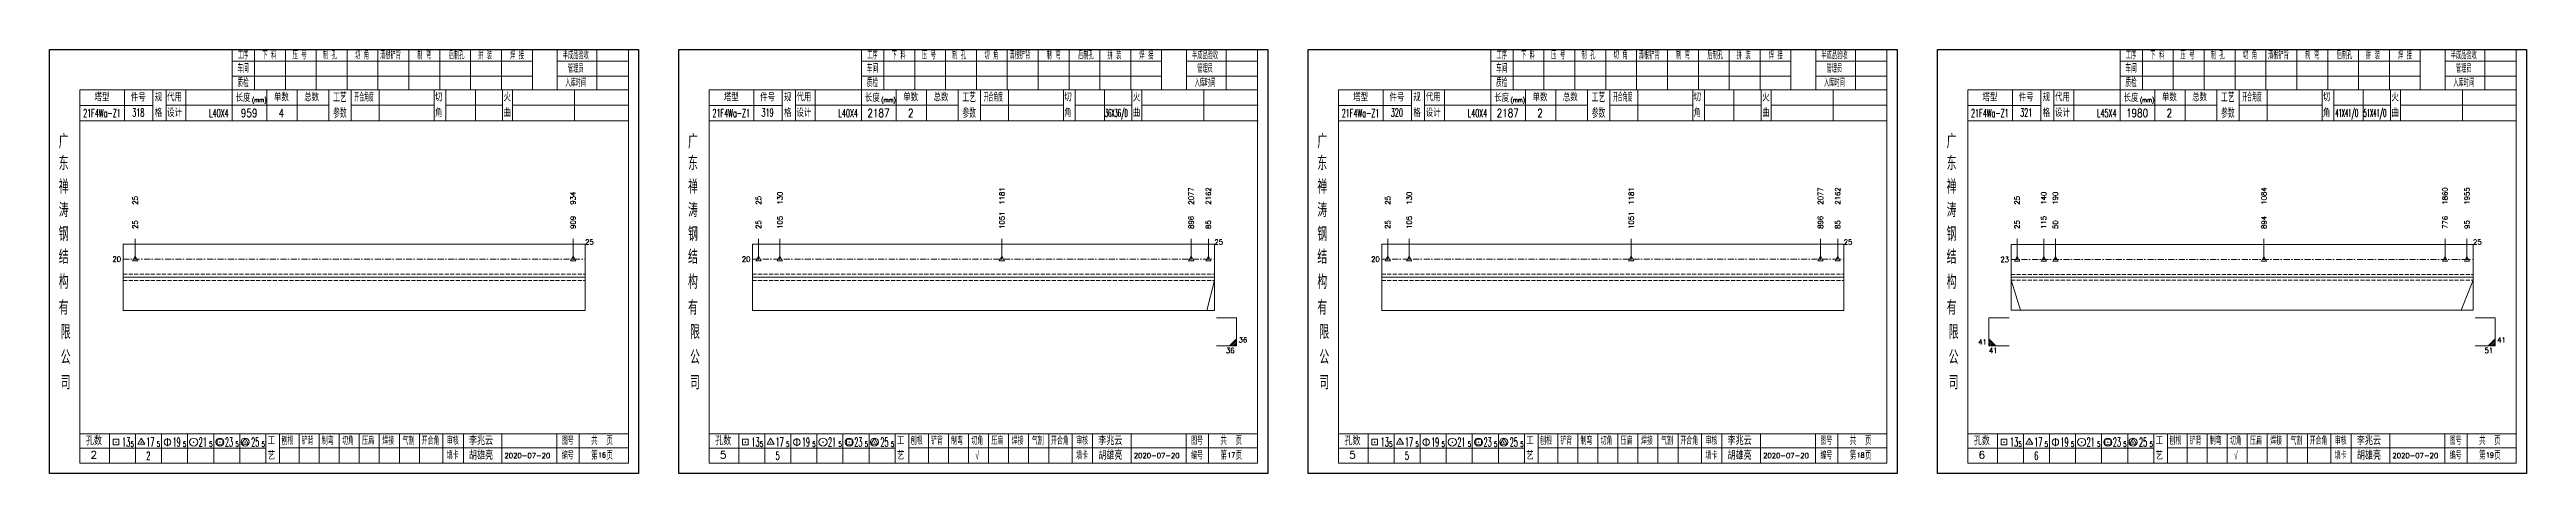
# Model space of a CAD drawing. Extents: x 1310 to 15542, y -76 to 8381.
# Drawn here: x 6198 to 7427, y 4374 to 4584 of the extents above; entities that cross this region are included whole.
import ezdxf
from ezdxf.enums import TextEntityAlignment as Align

# ---------------------------------------------------------------- set-up
doc = ezdxf.new("R2010")
doc.units = 0
doc.header["$MEASUREMENT"] = 0
doc.linetypes.add('一点画线', pattern=[5.2, 3, -1, 0.2, -1])
doc.linetypes.add('虚线', pattern=[2.75, 2, -0.75])
doc.layers.get('0').update_dxf_attribs({"linetype": 'CONTINUOUS', "lineweight": 25})
for name, color, linetype, lineweight in [('1', 7, 'CONTINUOUS', 25), ('4', 7, 'CONTINUOUS', 25), ('5', 7, 'CONTINUOUS', 25)]:
    doc.layers.add(name, color=color, linetype=linetype, lineweight=lineweight)
doc.styles.get("Standard").update_dxf_attribs({"font": 'simplex.shx', "width": 0.7, "height": 3, "bigfont": 'gbhzfs.shx'})

# ---------------------------------------------------------------- blocks, each defined once
blk = doc.blocks.new('孔17.5')
at = {"layer": '5', "color": 7, "linetype": 'Continuous', "lineweight": 13}
for p, q in [((0, 1), (-0.866, -0.5)), ((-0.1, -0.1), (0.1, 0.1)), ((0.1, -0.1), (-0.1, 0.1)), ((0.866, -0.5), (0, 1)), ((-0.866, -0.5), (0.866, -0.5))]:
    blk.add_line(p, q, dxfattribs=at)
blk = doc.blocks.new('CTJGK')
at = {"color": 6, "linetype": 'Continuous'}
for p, q in [((0, 209.97), (292.13, 209.97)), ((0, 0), (0, 209.97)), ((292.13, 209.97), (292.13, 0)), ((292.13, 0), (0, 0))]:
    blk.add_line(p, q, dxfattribs=at)

msp = doc.modelspace()

# ---------------------------------------------------------------- linework, layer by layer
at = {"color": 7, "linetype": 'Continuous', "lineweight": 18}
for p, q in [((6234.872, 4487.384), (6234.872, 4454.384)), ((6234.872, 4487.384), (6464.002, 4487.384)), ((6464.002, 4487.384), (6464.002, 4454.384)), ((6547.002, 4487.384), (6547.002, 4454.384)), ((6547.002, 4487.384), (6776.132, 4487.384)), ((6776.132, 4487.384), (6776.132, 4454.384)), ((6859.132, 4487.384), (6859.132, 4454.384)), ((6859.132, 4487.384), (7088.262, 4487.384)), ((7088.262, 4487.384), (7088.262, 4454.384)), ((7171.262, 4487.217), (7171.262, 4454.551)), ((7171.262, 4487.217), (7400.392, 4487.217)), ((7400.392, 4487.217), (7400.392, 4454.551)), ((6234.872, 4470.884), (6464.002, 4470.884)), ((6547.002, 4470.884), (6776.132, 4470.884)), ((6859.132, 4470.884), (7088.262, 4470.884)), ((7171.262, 4470.884), (7400.392, 4470.884))]:
    msp.add_line(p, q, dxfattribs=at)
at = {"color": 7, "linetype": 'Continuous', "lineweight": 13}
for p, q in [((6240.845, 4479.884), (6240.845, 4489.884)), ((6458.029, 4479.884), (6458.029, 4489.884)), ((6550.002, 4479.884), (6550.002, 4489.884)), ((6560.622, 4479.884), (6560.622, 4489.884)), ((6670.734, 4479.884), (6670.734, 4489.884)), ((6764.607, 4479.884), (6764.607, 4489.884)), ((6773.132, 4479.884), (6773.132, 4489.884)), ((6862.132, 4479.884), (6862.132, 4489.884)), ((6872.752, 4479.884), (6872.752, 4489.884)), ((6982.864, 4479.884), (6982.864, 4489.884)), ((7076.737, 4479.884), (7076.737, 4489.884)), ((7085.262, 4479.884), (7085.262, 4489.884)), ((7174.262, 4479.717), (7174.262, 4489.884)), ((7187.463, 4479.717), (7187.463, 4489.884)), ((7193.249, 4479.717), (7193.249, 4489.884)), ((7296.705, 4479.717), (7296.705, 4489.884)), ((7386.505, 4479.717), (7386.505, 4489.884)), ((7397.392, 4479.717), (7397.392, 4489.884)), ((6776.132, 4469.234), (6772.36, 4454.384)), ((7171.262, 4469.432), (7176.006, 4454.551)), ((7400.392, 4469.432), (7394.49, 4454.551)), ((6787.132, 4450.884), (6777.132, 4450.884)), ((6787.132, 4450.884), (6787.132, 4436.884)), ((7160.262, 4450.884), (7170.262, 4450.884)), ((7160.262, 4450.884), (7160.262, 4436.884)), ((7411.392, 4450.884), (7401.392, 4450.884)), ((7411.392, 4450.884), (7411.392, 4436.884)), ((6787.132, 4436.884), (6777.132, 4436.884)), ((6783.632, 4436.884), (6787.132, 4440.384)), ((6784.507, 4436.884), (6787.132, 4439.509)), ((6785.382, 4436.884), (6787.132, 4438.634)), ((6786.257, 4436.884), (6787.132, 4437.759)), ((7163.762, 4436.884), (7160.262, 4440.384)), ((7162.887, 4436.884), (7160.262, 4439.509)), ((7162.012, 4436.884), (7160.262, 4438.634)), ((7161.137, 4436.884), (7160.262, 4437.759)), ((7160.262, 4436.884), (7170.262, 4436.884)), ((7411.392, 4436.884), (7401.392, 4436.884)), ((7407.892, 4436.884), (7411.392, 4440.384)), ((7408.767, 4436.884), (7411.392, 4439.509)), ((7409.642, 4436.884), (7411.392, 4438.634)), ((7410.517, 4436.884), (7411.392, 4437.759))]:
    msp.add_line(p, q, dxfattribs=at)
at = {"color": 3, "linetype": '一点画线', "lineweight": 13}
for p, q in [((6234.872, 4479.884), (6464.002, 4479.884)), ((6547.002, 4479.884), (6776.132, 4479.884)), ((6859.132, 4479.884), (7088.262, 4479.884)), ((7171.262, 4479.717), (7400.392, 4479.717))]:
    msp.add_line(p, q, dxfattribs=at)
at = {"color": 1, "linetype": '虚线', "lineweight": 18}
for p, q in [((6234.872, 4472.384), (6464.002, 4472.384)), ((6547.002, 4472.384), (6776.132, 4472.384)), ((6859.132, 4472.384), (7088.262, 4472.384)), ((7171.262, 4472.217), (7400.392, 4472.217)), ((6234.872, 4469.384), (6464.002, 4469.384)), ((6547.002, 4469.384), (6776.132, 4469.384)), ((6859.132, 4469.384), (7088.262, 4469.384)), ((7171.262, 4469.551), (7400.392, 4469.551))]:
    msp.add_line(p, q, dxfattribs=at)
at = {"layer": '1', "color": 7, "linetype": 'Continuous', "lineweight": 18}
for p, q in [((6234.872, 4454.384), (6464.002, 4454.384)), ((6547.002, 4454.384), (6776.132, 4454.384)), ((6859.132, 4454.384), (7088.262, 4454.384)), ((7171.262, 4454.551), (7400.392, 4454.551))]:
    msp.add_line(p, q, dxfattribs=at)
at = {"layer": '4', "color": 1, "linetype": 'Continuous', "lineweight": 18}
for p, q in [((6198.372, 4583.711), (6198.372, 4373.741)), ((6490.502, 4583.711), (6198.372, 4583.711)), ((6289.002, 4583.711), (6289.002, 4563.871)), ((6300.032, 4583.711), (6300.032, 4563.851)), ((6315.342, 4583.711), (6315.342, 4563.851)), ((6330.662, 4583.711), (6330.662, 4563.851)), ((6345.972, 4583.711), (6345.972, 4563.851)), ((6361.282, 4583.711), (6361.282, 4563.851)), ((6376.592, 4583.711), (6376.592, 4563.851)), ((6391.912, 4583.711), (6391.912, 4563.851)), ((6407.222, 4583.711), (6407.222, 4563.851)), ((6422.532, 4583.711), (6422.532, 4563.851)), ((6437.842, 4583.711), (6437.842, 4563.871)), ((6437.842, 4583.711), (6437.842, 4563.851)), ((6450.122, 4583.711), (6450.122, 4563.851)), ((6469.872, 4583.711), (6469.872, 4563.851)), ((6485.452, 4583.711), (6485.452, 4563.851)), ((6490.502, 4553.911), (6490.502, 4583.711)), ((6510.502, 4583.711), (6510.502, 4373.741)), ((6802.632, 4583.711), (6510.502, 4583.711)), ((6601.132, 4583.711), (6601.132, 4563.871)), ((6612.162, 4583.711), (6612.162, 4563.851)), ((6627.472, 4583.711), (6627.472, 4563.851)), ((6642.792, 4583.711), (6642.792, 4563.851)), ((6658.102, 4583.711), (6658.102, 4563.851)), ((6673.412, 4583.711), (6673.412, 4563.851)), ((6688.722, 4583.711), (6688.722, 4563.851)), ((6704.042, 4583.711), (6704.042, 4563.851)), ((6719.352, 4583.711), (6719.352, 4563.851)), ((6734.662, 4583.711), (6734.662, 4563.851)), ((6749.972, 4583.711), (6749.972, 4563.871)), ((6749.972, 4583.711), (6749.972, 4563.851)), ((6762.252, 4583.711), (6762.252, 4563.851)), ((6782.002, 4583.711), (6782.002, 4563.851)), ((6797.582, 4583.711), (6797.582, 4563.851)), ((6802.632, 4553.911), (6802.632, 4583.711)), ((6822.632, 4583.711), (6822.632, 4373.741)), ((7114.762, 4583.711), (6822.632, 4583.711)), ((6913.262, 4583.711), (6913.262, 4563.871)), ((6924.292, 4583.711), (6924.292, 4563.851)), ((6939.602, 4583.711), (6939.602, 4563.851)), ((6954.922, 4583.711), (6954.922, 4563.851)), ((6970.232, 4583.711), (6970.232, 4563.851)), ((6985.542, 4583.711), (6985.542, 4563.851)), ((7000.852, 4583.711), (7000.852, 4563.851)), ((7016.172, 4583.711), (7016.172, 4563.851)), ((7031.482, 4583.711), (7031.482, 4563.851)), ((7046.792, 4583.711), (7046.792, 4563.851)), ((7062.102, 4583.711), (7062.102, 4563.871)), ((7062.102, 4583.711), (7062.102, 4563.851)), ((7074.382, 4583.711), (7074.382, 4563.851)), ((7094.132, 4583.711), (7094.132, 4563.851)), ((7109.712, 4583.711), (7109.712, 4563.851)), ((7114.762, 4553.911), (7114.762, 4583.711)), ((7134.762, 4583.711), (7134.762, 4373.741)), ((7426.892, 4583.711), (7134.762, 4583.711)), ((7225.392, 4583.711), (7225.392, 4563.871)), ((7236.422, 4583.711), (7236.422, 4563.851)), ((7251.732, 4583.711), (7251.732, 4563.851)), ((7267.052, 4583.711), (7267.052, 4563.851)), ((7282.362, 4583.711), (7282.362, 4563.851)), ((7297.672, 4583.711), (7297.672, 4563.851)), ((7312.982, 4583.711), (7312.982, 4563.851)), ((7328.302, 4583.711), (7328.302, 4563.851)), ((7343.612, 4583.711), (7343.612, 4563.851)), ((7358.922, 4583.711), (7358.922, 4563.851)), ((7374.232, 4583.711), (7374.232, 4563.871)), ((7374.232, 4583.711), (7374.232, 4563.851)), ((7386.512, 4583.711), (7386.512, 4563.851)), ((7406.262, 4583.711), (7406.262, 4563.851)), ((7421.842, 4583.711), (7421.842, 4563.851)), ((7426.892, 4553.911), (7426.892, 4583.711)), ((6437.842, 4577.981), (6289.002, 4577.981)), ((6437.842, 4570.501), (6289.002, 4570.501)), ((6485.452, 4577.981), (6450.122, 4577.981)), ((6485.452, 4570.501), (6450.122, 4570.501)), ((6749.972, 4577.981), (6601.132, 4577.981)), ((6749.972, 4570.501), (6601.132, 4570.501)), ((6797.582, 4577.981), (6762.252, 4577.981)), ((6797.582, 4570.501), (6762.252, 4570.501)), ((7062.102, 4577.981), (6913.262, 4577.981)), ((7062.102, 4570.501), (6913.262, 4570.501)), ((7109.712, 4577.981), (7074.382, 4577.981)), ((7109.712, 4570.501), (7074.382, 4570.501)), ((7374.232, 4577.981), (7225.392, 4577.981)), ((7374.232, 4570.501), (7225.392, 4570.501)), ((7421.842, 4577.981), (7386.512, 4577.981)), ((7421.842, 4570.501), (7386.512, 4570.501)), ((6213.382, 4563.851), (6213.382, 4378.791)), ((6485.452, 4563.851), (6213.382, 4563.851)), ((6235.502, 4563.861), (6235.502, 4548.441)), ((6249.652, 4548.441), (6249.652, 4563.851)), ((6256.152, 4548.441), (6256.152, 4563.851)), ((6266.022, 4563.851), (6266.022, 4548.441)), ((6289.002, 4563.871), (6289.002, 4548.441)), ((6306.122, 4563.851), (6306.122, 4548.441)), ((6321.172, 4563.851), (6321.172, 4548.441)), ((6336.872, 4563.851), (6336.872, 4548.441)), ((6347.932, 4563.851), (6347.932, 4548.441)), ((6361.882, 4563.851), (6361.882, 4548.441)), ((6389.182, 4563.851), (6389.182, 4548.441)), ((6394.942, 4563.851), (6394.942, 4548.441)), ((6409.562, 4563.851), (6409.562, 4548.441)), ((6423.022, 4563.851), (6423.022, 4548.441)), ((6428.012, 4563.851), (6428.012, 4548.441)), ((6458.752, 4563.851), (6458.752, 4548.441)), ((6485.452, 4378.791), (6485.452, 4563.851)), ((6525.512, 4563.851), (6525.512, 4378.791)), ((6797.582, 4563.851), (6525.512, 4563.851)), ((6547.632, 4563.861), (6547.632, 4548.441)), ((6561.782, 4548.441), (6561.782, 4563.851)), ((6568.282, 4548.441), (6568.282, 4563.851)), ((6578.152, 4563.851), (6578.152, 4548.441)), ((6601.132, 4563.871), (6601.132, 4548.441)), ((6618.252, 4563.851), (6618.252, 4548.441)), ((6633.302, 4563.851), (6633.302, 4548.441)), ((6649.002, 4563.851), (6649.002, 4548.441)), ((6660.062, 4563.851), (6660.062, 4548.441)), ((6674.012, 4563.851), (6674.012, 4548.441)), ((6701.312, 4563.851), (6701.312, 4548.441)), ((6707.072, 4563.851), (6707.072, 4548.441)), ((6721.692, 4563.851), (6721.692, 4548.441)), ((6735.152, 4563.851), (6735.152, 4548.441)), ((6740.142, 4563.851), (6740.142, 4548.441)), ((6770.882, 4563.851), (6770.882, 4548.441)), ((6797.582, 4378.791), (6797.582, 4563.851)), ((6837.642, 4563.851), (6837.642, 4378.791)), ((7109.712, 4563.851), (6837.642, 4563.851)), ((6859.762, 4563.861), (6859.762, 4548.441)), ((6873.912, 4548.441), (6873.912, 4563.851)), ((6880.412, 4548.441), (6880.412, 4563.851)), ((6890.282, 4563.851), (6890.282, 4548.441)), ((6913.262, 4563.871), (6913.262, 4548.441)), ((6930.382, 4563.851), (6930.382, 4548.441)), ((6945.432, 4563.851), (6945.432, 4548.441)), ((6961.132, 4563.851), (6961.132, 4548.441)), ((6972.192, 4563.851), (6972.192, 4548.441)), ((6986.142, 4563.851), (6986.142, 4548.441)), ((7013.442, 4563.851), (7013.442, 4548.441)), ((7019.202, 4563.851), (7019.202, 4548.441)), ((7033.822, 4563.851), (7033.822, 4548.441)), ((7047.282, 4563.851), (7047.282, 4548.441)), ((7052.272, 4563.851), (7052.272, 4548.441)), ((7083.012, 4563.851), (7083.012, 4548.441)), ((7109.712, 4378.791), (7109.712, 4563.851)), ((7149.772, 4563.851), (7149.772, 4378.791)), ((7421.842, 4563.851), (7149.772, 4563.851)), ((7171.892, 4563.861), (7171.892, 4548.441)), ((7186.042, 4548.441), (7186.042, 4563.851)), ((7192.542, 4548.441), (7192.542, 4563.851)), ((7202.412, 4563.851), (7202.412, 4548.441)), ((7225.392, 4563.871), (7225.392, 4548.441)), ((7242.512, 4563.851), (7242.512, 4548.441)), ((7257.562, 4563.851), (7257.562, 4548.441)), ((7273.262, 4563.851), (7273.262, 4548.441)), ((7284.322, 4563.851), (7284.322, 4548.441)), ((7298.272, 4563.851), (7298.272, 4548.441)), ((7325.572, 4563.851), (7325.572, 4548.441)), ((7331.332, 4563.851), (7331.332, 4548.441)), ((7345.952, 4563.851), (7345.952, 4548.441)), ((7359.412, 4563.851), (7359.412, 4548.441)), ((7364.402, 4563.851), (7364.402, 4548.441)), ((7395.142, 4563.851), (7395.142, 4548.441)), ((7421.842, 4378.791), (7421.842, 4563.851)), ((6249.652, 4556.091), (6213.382, 4556.091)), ((6485.632, 4548.441), (6213.382, 4548.441)), ((6336.872, 4556.141), (6256.152, 4556.141)), ((6347.932, 4556.141), (6389.182, 4556.141)), ((6394.942, 4556.141), (6423.022, 4556.141)), ((6428.012, 4556.141), (6485.632, 4556.141)), ((6490.502, 4373.741), (6490.502, 4553.911)), ((6561.782, 4556.091), (6525.512, 4556.091)), ((6797.762, 4548.441), (6525.512, 4548.441)), ((6649.002, 4556.141), (6568.282, 4556.141)), ((6660.062, 4556.141), (6701.312, 4556.141)), ((6707.072, 4556.141), (6735.152, 4556.141)), ((6740.142, 4556.141), (6797.762, 4556.141)), ((6802.632, 4373.741), (6802.632, 4553.911)), ((6873.912, 4556.091), (6837.642, 4556.091)), ((7109.892, 4548.441), (6837.642, 4548.441)), ((6961.132, 4556.141), (6880.412, 4556.141)), ((6972.192, 4556.141), (7013.442, 4556.141)), ((7019.202, 4556.141), (7047.282, 4556.141)), ((7052.272, 4556.141), (7109.892, 4556.141)), ((7114.762, 4373.741), (7114.762, 4553.911)), ((7186.042, 4556.091), (7149.772, 4556.091)), ((7422.022, 4548.441), (7149.772, 4548.441)), ((7273.262, 4556.141), (7192.542, 4556.141)), ((7284.322, 4556.141), (7325.572, 4556.141)), ((7331.332, 4556.141), (7359.412, 4556.141)), ((7364.402, 4556.141), (7422.022, 4556.141)), ((7426.892, 4373.741), (7426.892, 4553.911)), ((6213.382, 4393.321), (6485.452, 4393.321)), ((6305.632, 4386.191), (6213.382, 4386.191)), ((6228.072, 4393.321), (6228.072, 4378.791)), ((6241.002, 4378.791), (6241.002, 4393.321)), ((6253.932, 4393.321), (6253.932, 4378.791)), ((6266.852, 4378.791), (6266.852, 4393.321)), ((6279.782, 4393.321), (6279.782, 4378.791)), ((6292.712, 4378.791), (6292.712, 4393.321)), ((6305.632, 4378.791), (6305.632, 4393.321)), ((6312.462, 4386.351), (6485.452, 4386.351)), ((6312.502, 4378.791), (6312.502, 4393.321)), ((6322.162, 4378.791), (6322.162, 4393.321)), ((6332.102, 4378.791), (6332.102, 4393.321)), ((6342.042, 4378.791), (6342.042, 4393.321)), ((6351.992, 4378.791), (6351.992, 4393.321)), ((6361.932, 4378.791), (6361.932, 4393.321)), ((6371.872, 4378.791), (6371.872, 4393.321)), ((6381.822, 4378.791), (6381.822, 4393.321)), ((6393.462, 4378.791), (6393.462, 4393.321)), ((6403.612, 4378.791), (6403.612, 4393.321)), ((6422.672, 4378.791), (6422.672, 4393.321)), ((6450.052, 4378.791), (6450.052, 4393.321)), ((6461.012, 4378.791), (6461.012, 4393.321)), ((6525.512, 4393.321), (6797.582, 4393.321)), ((6617.762, 4386.191), (6525.512, 4386.191)), ((6540.202, 4393.321), (6540.202, 4378.791)), ((6553.132, 4378.791), (6553.132, 4393.321)), ((6566.062, 4393.321), (6566.062, 4378.791)), ((6578.982, 4378.791), (6578.982, 4393.321)), ((6591.912, 4393.321), (6591.912, 4378.791)), ((6604.842, 4378.791), (6604.842, 4393.321)), ((6617.762, 4378.791), (6617.762, 4393.321)), ((6624.592, 4386.351), (6797.582, 4386.351)), ((6624.632, 4378.791), (6624.632, 4393.321)), ((6634.292, 4378.791), (6634.292, 4393.321)), ((6644.232, 4378.791), (6644.232, 4393.321)), ((6654.172, 4378.791), (6654.172, 4393.321)), ((6664.122, 4378.791), (6664.122, 4393.321)), ((6674.062, 4378.791), (6674.062, 4393.321)), ((6684.002, 4378.791), (6684.002, 4393.321)), ((6693.952, 4378.791), (6693.952, 4393.321)), ((6705.592, 4378.791), (6705.592, 4393.321)), ((6715.742, 4378.791), (6715.742, 4393.321)), ((6734.802, 4378.791), (6734.802, 4393.321)), ((6762.182, 4378.791), (6762.182, 4393.321)), ((6773.142, 4378.791), (6773.142, 4393.321)), ((6837.642, 4393.321), (7109.712, 4393.321)), ((6929.892, 4386.191), (6837.642, 4386.191)), ((6852.332, 4393.321), (6852.332, 4378.791)), ((6865.262, 4378.791), (6865.262, 4393.321)), ((6878.192, 4393.321), (6878.192, 4378.791)), ((6891.112, 4378.791), (6891.112, 4393.321)), ((6904.042, 4393.321), (6904.042, 4378.791)), ((6916.972, 4378.791), (6916.972, 4393.321)), ((6929.892, 4378.791), (6929.892, 4393.321)), ((6936.722, 4386.351), (7109.712, 4386.351)), ((6936.762, 4378.791), (6936.762, 4393.321)), ((6946.422, 4378.791), (6946.422, 4393.321)), ((6956.362, 4378.791), (6956.362, 4393.321)), ((6966.302, 4378.791), (6966.302, 4393.321)), ((6976.252, 4378.791), (6976.252, 4393.321)), ((6986.192, 4378.791), (6986.192, 4393.321)), ((6996.132, 4378.791), (6996.132, 4393.321)), ((7006.082, 4378.791), (7006.082, 4393.321)), ((7017.722, 4378.791), (7017.722, 4393.321)), ((7027.872, 4378.791), (7027.872, 4393.321)), ((7046.932, 4378.791), (7046.932, 4393.321)), ((7074.312, 4378.791), (7074.312, 4393.321)), ((7085.272, 4378.791), (7085.272, 4393.321)), ((7149.772, 4393.321), (7421.842, 4393.321)), ((7242.022, 4386.191), (7149.772, 4386.191)), ((7164.462, 4393.321), (7164.462, 4378.791)), ((7177.392, 4378.791), (7177.392, 4393.321)), ((7190.322, 4393.321), (7190.322, 4378.791)), ((7203.242, 4378.791), (7203.242, 4393.321)), ((7216.172, 4393.321), (7216.172, 4378.791)), ((7229.102, 4378.791), (7229.102, 4393.321)), ((7242.022, 4378.791), (7242.022, 4393.321)), ((7248.852, 4386.351), (7421.842, 4386.351)), ((7248.892, 4378.791), (7248.892, 4393.321)), ((7258.552, 4378.791), (7258.552, 4393.321)), ((7268.492, 4378.791), (7268.492, 4393.321)), ((7278.432, 4378.791), (7278.432, 4393.321)), ((7288.382, 4378.791), (7288.382, 4393.321)), ((7298.322, 4378.791), (7298.322, 4393.321)), ((7308.262, 4378.791), (7308.262, 4393.321)), ((7318.212, 4378.791), (7318.212, 4393.321)), ((7329.852, 4378.791), (7329.852, 4393.321)), ((7340.002, 4378.791), (7340.002, 4393.321)), ((7359.062, 4378.791), (7359.062, 4393.321)), ((7386.442, 4378.791), (7386.442, 4393.321)), ((7397.402, 4378.791), (7397.402, 4393.321)), ((6198.372, 4373.741), (6490.502, 4373.741)), ((6213.382, 4378.791), (6485.452, 4378.791)), ((6510.502, 4373.741), (6802.632, 4373.741)), ((6525.512, 4378.791), (6797.582, 4378.791)), ((6822.632, 4373.741), (7114.762, 4373.741)), ((6837.642, 4378.791), (7109.712, 4378.791)), ((7134.762, 4373.741), (7426.892, 4373.741)), ((7149.772, 4378.791), (7421.842, 4378.791))]:
    msp.add_line(p, q, dxfattribs=at)
at = {"layer": '4', "color": 7, "linetype": 'Continuous', "lineweight": 13}
for p, q in [((6229.958, 4387.827), (6229.958, 4390.655)), ((6229.958, 4390.655), (6232.786, 4390.655)), ((6232.786, 4387.827), (6229.958, 4387.827)), ((6231.172, 4389.041), (6231.572, 4389.441)), ((6231.572, 4389.041), (6231.172, 4389.441)), ((6232.786, 4390.655), (6232.786, 4387.827)), ((6243.872, 4391.241), (6242.14, 4388.241)), ((6242.14, 4388.241), (6245.604, 4388.241)), ((6243.672, 4389.041), (6244.072, 4389.441)), ((6244.072, 4389.041), (6243.672, 4389.441)), ((6245.604, 4388.241), (6243.872, 4391.241)), ((6256.872, 4391.241), (6256.872, 4387.241)), ((6269.672, 4389.041), (6270.072, 4389.441)), ((6270.072, 4389.041), (6269.672, 4389.441)), ((6281.458, 4387.827), (6281.458, 4390.655)), ((6281.458, 4390.655), (6284.286, 4390.655)), ((6284.286, 4387.827), (6281.458, 4387.827)), ((6282.672, 4389.041), (6283.072, 4389.441)), ((6283.072, 4389.041), (6282.672, 4389.441)), ((6284.286, 4390.655), (6284.286, 4387.827)), ((6295.372, 4391.241), (6293.64, 4388.241)), ((6293.64, 4388.241), (6297.104, 4388.241)), ((6295.172, 4389.041), (6295.572, 4389.441)), ((6295.572, 4389.041), (6295.172, 4389.441)), ((6297.104, 4388.241), (6295.372, 4391.241)), ((6542.088, 4387.827), (6542.088, 4390.655)), ((6542.088, 4390.655), (6544.916, 4390.655)), ((6544.916, 4387.827), (6542.088, 4387.827)), ((6543.302, 4389.041), (6543.702, 4389.441)), ((6543.702, 4389.041), (6543.302, 4389.441)), ((6544.916, 4390.655), (6544.916, 4387.827)), ((6556.002, 4391.241), (6554.27, 4388.241)), ((6554.27, 4388.241), (6557.734, 4388.241)), ((6555.802, 4389.041), (6556.202, 4389.441)), ((6556.202, 4389.041), (6555.802, 4389.441)), ((6557.734, 4388.241), (6556.002, 4391.241)), ((6569.002, 4391.241), (6569.002, 4387.241)), ((6581.802, 4389.041), (6582.202, 4389.441)), ((6582.202, 4389.041), (6581.802, 4389.441)), ((6593.588, 4387.827), (6593.588, 4390.655)), ((6593.588, 4390.655), (6596.416, 4390.655)), ((6596.416, 4387.827), (6593.588, 4387.827)), ((6594.802, 4389.041), (6595.202, 4389.441)), ((6595.202, 4389.041), (6594.802, 4389.441)), ((6596.416, 4390.655), (6596.416, 4387.827)), ((6607.502, 4391.241), (6605.77, 4388.241)), ((6605.77, 4388.241), (6609.234, 4388.241)), ((6607.302, 4389.041), (6607.702, 4389.441)), ((6607.702, 4389.041), (6607.302, 4389.441)), ((6609.234, 4388.241), (6607.502, 4391.241)), ((6854.218, 4387.827), (6854.218, 4390.655)), ((6854.218, 4390.655), (6857.046, 4390.655)), ((6857.046, 4387.827), (6854.218, 4387.827)), ((6855.432, 4389.041), (6855.832, 4389.441)), ((6855.832, 4389.041), (6855.432, 4389.441)), ((6857.046, 4390.655), (6857.046, 4387.827)), ((6868.132, 4391.241), (6866.4, 4388.241)), ((6866.4, 4388.241), (6869.864, 4388.241)), ((6867.932, 4389.041), (6868.332, 4389.441)), ((6868.332, 4389.041), (6867.932, 4389.441)), ((6869.864, 4388.241), (6868.132, 4391.241)), ((6881.132, 4391.241), (6881.132, 4387.241)), ((6893.932, 4389.041), (6894.332, 4389.441)), ((6894.332, 4389.041), (6893.932, 4389.441)), ((6905.718, 4387.827), (6905.718, 4390.655)), ((6905.718, 4390.655), (6908.546, 4390.655)), ((6908.546, 4387.827), (6905.718, 4387.827)), ((6906.932, 4389.041), (6907.332, 4389.441)), ((6907.332, 4389.041), (6906.932, 4389.441)), ((6908.546, 4390.655), (6908.546, 4387.827)), ((6919.632, 4391.241), (6917.9, 4388.241)), ((6917.9, 4388.241), (6921.364, 4388.241)), ((6919.432, 4389.041), (6919.832, 4389.441)), ((6919.832, 4389.041), (6919.432, 4389.441)), ((6921.364, 4388.241), (6919.632, 4391.241)), ((7166.348, 4387.827), (7166.348, 4390.655)), ((7166.348, 4390.655), (7169.176, 4390.655)), ((7169.176, 4387.827), (7166.348, 4387.827)), ((7167.562, 4389.041), (7167.962, 4389.441)), ((7167.962, 4389.041), (7167.562, 4389.441)), ((7169.176, 4390.655), (7169.176, 4387.827)), ((7180.262, 4391.241), (7178.53, 4388.241)), ((7178.53, 4388.241), (7181.994, 4388.241)), ((7180.062, 4389.041), (7180.462, 4389.441)), ((7180.462, 4389.041), (7180.062, 4389.441)), ((7181.994, 4388.241), (7180.262, 4391.241)), ((7193.262, 4391.241), (7193.262, 4387.241)), ((7206.062, 4389.041), (7206.462, 4389.441)), ((7206.462, 4389.041), (7206.062, 4389.441)), ((7217.848, 4387.827), (7217.848, 4390.655)), ((7217.848, 4390.655), (7220.676, 4390.655)), ((7220.676, 4387.827), (7217.848, 4387.827)), ((7219.062, 4389.041), (7219.462, 4389.441)), ((7219.462, 4389.041), (7219.062, 4389.441)), ((7220.676, 4390.655), (7220.676, 4387.827)), ((7231.762, 4391.241), (7230.03, 4388.241)), ((7230.03, 4388.241), (7233.494, 4388.241)), ((7231.562, 4389.041), (7231.962, 4389.441)), ((7231.962, 4389.041), (7231.562, 4389.441)), ((7233.494, 4388.241), (7231.762, 4391.241))]:
    msp.add_line(p, q, dxfattribs=at)
for centre, radius in [((6256.872, 4389.241), 1.6), ((6269.872, 4389.241), 2), ((6282.872, 4389.241), 2), ((6295.372, 4389.241), 2), ((6569.002, 4389.241), 1.6), ((6582.002, 4389.241), 2), ((6595.002, 4389.241), 2), ((6607.502, 4389.241), 2), ((6881.132, 4389.241), 1.6), ((6894.132, 4389.241), 2), ((6907.132, 4389.241), 2), ((6919.632, 4389.241), 2), ((7193.262, 4389.241), 1.6), ((7206.262, 4389.241), 2), ((7219.262, 4389.241), 2), ((7231.762, 4389.241), 2)]:
    msp.add_circle(centre, radius, dxfattribs=at)

# ---------------------------------------------------------------- block references
at = {"color": 0, "linetype": 'Continuous'}
for p in [(6198.372, 4373.741), (6510.502, 4373.741), (6822.632, 4373.741), (7134.762, 4373.741)]:
    msp.add_blockref('CTJGK', p, dxfattribs=at)
at = {"color": 8, "linetype": 'Continuous', "lineweight": 9, "xscale": 1.5, "yscale": 1.5, "zscale": 1.5}
for p in [(6240.845, 4479.884), (6458.029, 4479.884), (6550.002, 4479.884), (6560.622, 4479.884), (6670.734, 4479.884), (6764.607, 4479.884), (6773.132, 4479.884), (6862.132, 4479.884), (6872.752, 4479.884), (6982.864, 4479.884), (7076.737, 4479.884), (7085.262, 4479.884), (7174.262, 4479.717), (7187.463, 4479.717), (7193.249, 4479.717), (7296.705, 4479.717), (7386.505, 4479.717), (7397.392, 4479.717)]:
    msp.add_blockref('孔17.5', p, dxfattribs=at)

# ---------------------------------------------------------------- texts
at = {"color": 7, "linetype": 'Continuous', "lineweight": 13}
for s, p in [('25', (6240.845, 4506.884)), ('934', (6458.029, 4506.884)), ('25', (6550.002, 4506.884)), ('130', (6560.622, 4506.884)), ('1181', (6670.734, 4506.884)), ('2077', (6764.607, 4506.884)), ('2162', (6773.132, 4506.884)), ('25', (6862.132, 4506.884)), ('130', (6872.752, 4506.884)), ('1181', (6982.864, 4506.884)), ('2077', (7076.737, 4506.884)), ('2162', (7085.262, 4506.884)), ('25', (7174.262, 4506.884)), ('140', (7187.463, 4506.884)), ('190', (7193.249, 4506.884)), ('1084', (7296.705, 4506.884)), ('1860', (7386.505, 4506.884)), ('1955', (7397.392, 4506.884))]:
    msp.add_text(s, height=2.5, rotation=90, dxfattribs=at).set_placement(p, align=Align.MIDDLE_LEFT)
at = {"color": 8, "linetype": 'Continuous', "lineweight": 9}
for s, p in [('25', (6240.845, 4494.884)), ('909', (6458.029, 4494.884)), ('25', (6550.002, 4494.884)), ('105', (6560.622, 4494.884)), ('1051', (6670.734, 4494.884)), ('896', (6764.607, 4494.884)), ('85', (6773.132, 4494.884)), ('25', (6862.132, 4494.884)), ('105', (6872.752, 4494.884)), ('1051', (6982.864, 4494.884)), ('896', (7076.737, 4494.884)), ('85', (7085.262, 4494.884)), ('25', (7174.262, 4494.884)), ('115', (7187.463, 4494.884)), ('50', (7193.249, 4494.884)), ('894', (7296.705, 4494.884)), ('776', (7386.505, 4494.884)), ('95', (7397.392, 4494.884))]:
    msp.add_text(s, height=2.5, rotation=90, dxfattribs=at).set_placement(p, align=Align.MIDDLE_LEFT)
at = {"color": 7, "linetype": 'Continuous', "lineweight": 13}
for p in [(6464.002, 4488.384), (6776.132, 4488.384), (7088.262, 4488.384), (7400.392, 4488.384)]:
    msp.add_text('25', height=2.5, dxfattribs=at).set_placement(p, align=Align.MIDDLE_LEFT)
for s, p in [('20', (6233.872, 4479.884)), ('20', (6546.002, 4479.884)), ('20', (6858.132, 4479.884)), ('23', (7170.262, 4479.717))]:
    msp.add_text(s, height=2.5, dxfattribs=at).set_placement(p, align=Align.MIDDLE_RIGHT)
for s, p in [('36', (6786.132, 4435.884)), ('51', (7410.392, 4435.884))]:
    msp.add_text(s, height=2.5, dxfattribs=at).set_placement(p, align=Align.TOP_RIGHT)
for s, p in [('36', (6788.132, 4437.884)), ('41', (7412.392, 4437.884))]:
    msp.add_text(s, height=2.5, dxfattribs=at).set_placement(p, align=Align.BOTTOM_LEFT)
msp.add_text('41', height=2.5, dxfattribs=at).set_placement((7159.262, 4436.884), align=Align.BOTTOM_RIGHT)
msp.add_text('41', height=2.5, dxfattribs=at).set_placement((7160.262, 4435.884), align=Align.TOP_LEFT)
at = {"layer": '4', "color": 1, "linetype": 'Continuous', "lineweight": 25}
for s, height, width, p in [('工序', 3.7, 0.7, (6294.372, 4580.841)), ('下 料', 3.7, 0.7, (6307.372, 4580.841)), ('压 号', 3.7, 0.7, (6322.372, 4580.841)), ('制 孔', 3.7, 0.7, (6337.372, 4580.841)), ('切 角', 3.7, 0.7, (6353.372, 4580.841)), ('清根铲背 ', 3.7, 0.7, (6368.372, 4580.841)), (' 制 弯', 3.7, 0.7, (6383.372, 4580.841)), (' 后制孔', 3.7, 0.7, (6399.372, 4580.841)), ('拼 装', 3.7, 0.7, (6414.372, 4580.841)), (' 焊 接', 3.7, 0.7, (6429.372, 4580.841)), ('半成品验收', 3.7, 0.7, (6459.372, 4580.841)), ('工序', 3.7, 0.7, (6606.502, 4580.841)), ('下 料', 3.7, 0.7, (6619.502, 4580.841)), ('压 号', 3.7, 0.7, (6634.502, 4580.841)), ('制 孔', 3.7, 0.7, (6649.502, 4580.841)), ('切 角', 3.7, 0.7, (6665.502, 4580.841)), ('清根铲背 ', 3.7, 0.7, (6680.502, 4580.841)), (' 制 弯', 3.7, 0.7, (6695.502, 4580.841)), (' 后制孔', 3.7, 0.7, (6711.502, 4580.841)), ('拼 装', 3.7, 0.7, (6726.502, 4580.841)), (' 焊 接', 3.7, 0.7, (6741.502, 4580.841)), ('半成品验收', 3.7, 0.7, (6771.502, 4580.841)), ('工序', 3.7, 0.7, (6918.632, 4580.841)), ('下 料', 3.7, 0.7, (6931.632, 4580.841)), ('压 号', 3.7, 0.7, (6946.632, 4580.841)), ('制 孔', 3.7, 0.7, (6961.632, 4580.841)), ('切 角', 3.7, 0.7, (6977.632, 4580.841)), ('清根铲背 ', 3.7, 0.7, (6992.632, 4580.841)), (' 制 弯', 3.7, 0.7, (7007.632, 4580.841)), (' 后制孔', 3.7, 0.7, (7023.632, 4580.841)), ('拼 装', 3.7, 0.7, (7038.632, 4580.841)), (' 焊 接', 3.7, 0.7, (7053.632, 4580.841)), ('半成品验收', 3.7, 0.7, (7083.632, 4580.841)), ('工序', 3.7, 0.7, (7230.762, 4580.841)), ('下 料', 3.7, 0.7, (7243.762, 4580.841)), ('压 号', 3.7, 0.7, (7258.762, 4580.841)), ('制 孔', 3.7, 0.7, (7273.762, 4580.841)), ('切 角', 3.7, 0.7, (7289.762, 4580.841)), ('清根铲背 ', 3.7, 0.7, (7304.762, 4580.841)), (' 制 弯', 3.7, 0.7, (7319.762, 4580.841)), (' 后制孔', 3.7, 0.7, (7335.762, 4580.841)), ('拼 装', 3.7, 0.7, (7350.762, 4580.841)), (' 焊 接', 3.7, 0.7, (7365.762, 4580.841)), ('半成品验收', 3.7, 0.7, (7395.762, 4580.841)), ('车间', 4, 0.7, (6294.372, 4574.241)), ('管理员', 3.7, 0.7, (6459.372, 4574.241)), ('车间', 4, 0.7, (6606.502, 4574.241)), ('管理员', 3.7, 0.7, (6771.502, 4574.241)), ('车间', 4, 0.7, (6918.632, 4574.241)), ('管理员', 3.7, 0.7, (7083.632, 4574.241)), ('车间', 4, 0.7, (7230.762, 4574.241)), ('管理员', 3.7, 0.7, (7395.762, 4574.241)), ('质检', 4, 0.7, (6294.372, 4567.181)), ('(mm)', 2.24, 0.7, (6302.372, 4558.741)), ('工艺', 4.8, 0.7, (6342.372, 4560.001)), ('开合角度', 4, 0.6, (6354.372, 4560.001)), ('入库时间', 3.7, 0.7, (6459.372, 4567.181)), ('质检', 4, 0.7, (6606.502, 4567.181)), ('(mm)', 2.24, 0.7, (6614.502, 4558.741)), ('工艺', 4.8, 0.7, (6654.502, 4560.001)), ('开合角度', 4, 0.6, (6666.502, 4560.001)), ('入库时间', 3.7, 0.7, (6771.502, 4567.181)), ('质检', 4, 0.7, (6918.632, 4567.181)), ('(mm)', 2.24, 0.7, (6926.632, 4558.741)), ('工艺', 4.8, 0.7, (6966.632, 4560.001)), ('开合角度', 4, 0.6, (6978.632, 4560.001)), ('入库时间', 3.7, 0.7, (7083.632, 4567.181)), ('质检', 4, 0.7, (7230.762, 4567.181)), ('(mm)', 2.24, 0.7, (7238.762, 4558.741)), ('工艺', 4.8, 0.7, (7278.762, 4560.001)), ('开合角度', 4, 0.6, (7290.762, 4560.001)), ('入库时间', 3.7, 0.7, (7395.762, 4567.181)), ('21F4Wa-Z1', 4, 0.5, (6224.372, 4552.261)), ('318', 4, 0.5, (6242.372, 4552.511)), ('L40X4', 4, 0.5, (6282.372, 4552.241)), ('959', 4, 0.8, (6297.372, 4552.291)), ('4', 4, 0.8, (6313.372, 4552.291)), ('参数', 4.8, 0.7, (6342.372, 4552.291)), ('21F4Wa-Z1', 4, 0.5, (6536.502, 4552.261)), ('319', 4, 0.5, (6554.502, 4552.511)), ('L40X4', 4, 0.5, (6594.502, 4552.241)), ('2187', 4, 0.8, (6609.502, 4552.291)), ('2', 4, 0.8, (6625.502, 4552.291)), ('参数', 4.8, 0.7, (6654.502, 4552.291)), ('36X36/0', 3.8, 0.4, (6727.502, 4552.291)), ('21F4Wa-Z1', 4, 0.5, (6848.632, 4552.261)), ('320', 4, 0.5, (6866.632, 4552.511)), ('L40X4', 4, 0.5, (6906.632, 4552.241)), ('2187', 4, 0.8, (6921.632, 4552.291)), ('2', 4, 0.8, (6937.632, 4552.291)), ('参数', 4.8, 0.7, (6966.632, 4552.291)), ('21F4Wa-Z1', 4, 0.5, (7160.762, 4552.261)), ('321', 4, 0.5, (7178.762, 4552.511)), ('L45X4', 4, 0.5, (7218.762, 4552.241)), ('1980', 4, 0.8, (7233.762, 4552.291)), ('2', 4, 0.8, (7249.762, 4552.291)), ('参数', 4.8, 0.7, (7278.762, 4552.291)), ('41X41/0', 3.8, 0.4, (7337.762, 4552.291)), ('51X41/0', 3.8, 0.4, (7351.762, 4552.291)), ('广', 6.96, 0.7, (6205.372, 4538.211)), ('广', 6.96, 0.7, (6517.502, 4538.211)), ('广', 6.96, 0.7, (6829.632, 4538.211)), ('广', 6.96, 0.7, (7141.762, 4538.211)), ('东', 6.96, 0.7, (6205.372, 4527.421)), ('东', 6.96, 0.7, (6517.502, 4527.421)), ('东', 6.96, 0.7, (6829.632, 4527.421)), ('东', 6.96, 0.7, (7141.762, 4527.421)), ('禅', 6.96, 0.7, (6205.372, 4515.831)), ('禅', 6.96, 0.7, (6517.502, 4515.831)), ('禅', 6.96, 0.7, (6829.632, 4515.831)), ('禅', 6.96, 0.7, (7141.762, 4515.831)), ('钢', 6.96, 0.7, (6205.372, 4492.341)), ('涛', 6.96, 0.7, (6205.372, 4504.231)), ('钢', 6.96, 0.7, (6517.502, 4492.341)), ('涛', 6.96, 0.7, (6517.502, 4504.231)), ('钢', 6.96, 0.7, (6829.632, 4492.341)), ('涛', 6.96, 0.7, (6829.632, 4504.231)), ('钢', 6.96, 0.7, (7141.762, 4492.341)), ('涛', 6.96, 0.7, (7141.762, 4504.231)), ('结', 6.96, 0.7, (6205.372, 4481.031)), ('结', 6.96, 0.7, (6517.502, 4481.031)), ('结', 6.96, 0.7, (6829.632, 4481.031)), ('结', 6.96, 0.7, (7141.762, 4481.031)), ('构', 6.96, 0.7, (6205.372, 4468.651)), ('构', 6.96, 0.7, (6517.502, 4468.651)), ('构', 6.96, 0.7, (6829.632, 4468.651)), ('构', 6.96, 0.7, (7141.762, 4468.651)), ('有', 6.96, 0.7, (6205.372, 4455.841)), ('有', 6.96, 0.7, (6517.502, 4455.841)), ('有', 6.96, 0.7, (6829.632, 4455.841)), ('有', 6.96, 0.7, (7141.762, 4455.841)), ('限', 6.96, 0.7, (6206.372, 4443.841)), ('限', 6.96, 0.7, (6518.502, 4443.841)), ('限', 6.96, 0.7, (6830.632, 4443.841)), ('限', 6.96, 0.7, (7142.762, 4443.841)), ('公', 6.96, 0.7, (6206.372, 4431.301)), ('公', 6.96, 0.7, (6518.502, 4431.301)), ('公', 6.96, 0.7, (6830.632, 4431.301)), ('公', 6.96, 0.7, (7142.762, 4431.301)), ('司', 6.96, 0.7, (6206.372, 4418.821)), ('司', 6.96, 0.7, (6518.502, 4418.821)), ('司', 6.96, 0.7, (6830.632, 4418.821)), ('司', 6.96, 0.7, (7142.762, 4418.821)), ('13', 4.47, 0.5, (6236.372, 4389.241)), ('5', 2.68, 0.6, (6239.372, 4388.241)), ('17', 4.47, 0.5, (6248.372, 4389.241)), ('5', 2.68, 0.6, (6252.372, 4388.241)), ('19', 4.47, 0.5, (6261.372, 4389.241)), ('5', 2.68, 0.6, (6265.372, 4388.241)), ('21', 4.47, 0.5, (6274.372, 4389.241)), ('5', 2.68, 0.6, (6278.372, 4388.241)), ('23', 4.47, 0.5, (6287.372, 4389.241)), ('5', 2.68, 0.6, (6291.372, 4388.241)), ('25', 4.47, 0.5, (6300.372, 4389.241)), ('5', 2.68, 0.6, (6304.372, 4388.241)), ('刨根', 3.7, 0.8, (6316.372, 4389.841)), ('铲背', 3.7, 0.8, (6326.372, 4389.841)), ('制弯', 3.7, 0.8, (6336.372, 4389.841)), ('切角', 3.7, 0.8, (6346.372, 4389.841)), ('压扁', 3.7, 0.8, (6356.372, 4389.841)), ('焊接', 3.7, 0.8, (6366.372, 4389.841)), ('气割', 3.7, 0.8, (6376.372, 4389.841)), ('开合角', 3.7, 0.8, (6387.372, 4389.841)), ('审核', 3.7, 0.8, (6398.372, 4389.841)), ('图号', 3.7, 0.8, (6455.372, 4389.841)), ('共  页', 4, 0.8, (6472.372, 4389.841)), ('13', 4.47, 0.5, (6548.502, 4389.241)), ('5', 2.68, 0.6, (6551.502, 4388.241)), ('17', 4.47, 0.5, (6560.502, 4389.241)), ('5', 2.68, 0.6, (6564.502, 4388.241)), ('19', 4.47, 0.5, (6573.502, 4389.241)), ('5', 2.68, 0.6, (6577.502, 4388.241)), ('21', 4.47, 0.5, (6586.502, 4389.241)), ('5', 2.68, 0.6, (6590.502, 4388.241)), ('23', 4.47, 0.5, (6599.502, 4389.241)), ('5', 2.68, 0.6, (6603.502, 4388.241)), ('25', 4.47, 0.5, (6612.502, 4389.241)), ('5', 2.68, 0.6, (6616.502, 4388.241)), ('刨根', 3.7, 0.8, (6628.502, 4389.841)), ('铲背', 3.7, 0.8, (6638.502, 4389.841)), ('制弯', 3.7, 0.8, (6648.502, 4389.841)), ('切角', 3.7, 0.8, (6658.502, 4389.841)), ('压扁', 3.7, 0.8, (6668.502, 4389.841)), ('焊接', 3.7, 0.8, (6678.502, 4389.841)), ('气割', 3.7, 0.8, (6688.502, 4389.841)), ('开合角', 3.7, 0.8, (6699.502, 4389.841)), ('审核', 3.7, 0.8, (6710.502, 4389.841)), ('图号', 3.7, 0.8, (6767.502, 4389.841)), ('共  页', 4, 0.8, (6784.502, 4389.841)), ('13', 4.47, 0.5, (6860.632, 4389.241)), ('5', 2.68, 0.6, (6863.632, 4388.241)), ('17', 4.47, 0.5, (6872.632, 4389.241)), ('5', 2.68, 0.6, (6876.632, 4388.241)), ('19', 4.47, 0.5, (6885.632, 4389.241)), ('5', 2.68, 0.6, (6889.632, 4388.241)), ('21', 4.47, 0.5, (6898.632, 4389.241)), ('5', 2.68, 0.6, (6902.632, 4388.241)), ('23', 4.47, 0.5, (6911.632, 4389.241)), ('5', 2.68, 0.6, (6915.632, 4388.241)), ('25', 4.47, 0.5, (6924.632, 4389.241)), ('5', 2.68, 0.6, (6928.632, 4388.241)), ('刨根', 3.7, 0.8, (6940.632, 4389.841)), ('铲背', 3.7, 0.8, (6950.632, 4389.841)), ('制弯', 3.7, 0.8, (6960.632, 4389.841)), ('切角', 3.7, 0.8, (6970.632, 4389.841)), ('压扁', 3.7, 0.8, (6980.632, 4389.841)), ('焊接', 3.7, 0.8, (6990.632, 4389.841)), ('气割', 3.7, 0.8, (7000.632, 4389.841)), ('开合角', 3.7, 0.8, (7011.632, 4389.841)), ('审核', 3.7, 0.8, (7022.632, 4389.841)), ('图号', 3.7, 0.8, (7079.632, 4389.841)), ('共  页', 4, 0.8, (7096.632, 4389.841)), ('13', 4.47, 0.5, (7172.762, 4389.241)), ('5', 2.68, 0.6, (7175.762, 4388.241)), ('17', 4.47, 0.5, (7184.762, 4389.241)), ('5', 2.68, 0.6, (7188.762, 4388.241)), ('19', 4.47, 0.5, (7197.762, 4389.241)), ('5', 2.68, 0.6, (7201.762, 4388.241)), ('21', 4.47, 0.5, (7210.762, 4389.241)), ('5', 2.68, 0.6, (7214.762, 4388.241)), ('23', 4.47, 0.5, (7223.762, 4389.241)), ('5', 2.68, 0.6, (7227.762, 4388.241)), ('25', 4.47, 0.5, (7236.762, 4389.241)), ('5', 2.68, 0.6, (7240.762, 4388.241)), ('刨根', 3.7, 0.8, (7252.762, 4389.841)), ('铲背', 3.7, 0.8, (7262.762, 4389.841)), ('制弯', 3.7, 0.8, (7272.762, 4389.841)), ('切角', 3.7, 0.8, (7282.762, 4389.841)), ('压扁', 3.7, 0.8, (7292.762, 4389.841)), ('焊接', 3.7, 0.8, (7302.762, 4389.841)), ('气割', 3.7, 0.8, (7312.762, 4389.841)), ('开合角', 3.7, 0.8, (7323.762, 4389.841)), ('审核', 3.7, 0.8, (7334.762, 4389.841)), ('图号', 3.7, 0.8, (7391.762, 4389.841)), ('共  页', 4, 0.8, (7408.762, 4389.841)), ('2', 4, 0.5, (6247.372, 4382.491)), ('填卡', 3.7, 0.8, (6398.372, 4382.571)), ('编号', 3.7, 0.8, (6455.372, 4382.571)), ('第  页', 4, 0.8, (6472.372, 4382.571)), ('5', 4, 0.5, (6559.502, 4382.491)), ('√', 4, 0.6, (6658.502, 4382.571)), ('填卡', 3.7, 0.8, (6710.502, 4382.571)), ('编号', 3.7, 0.8, (6767.502, 4382.571)), ('第  页', 4, 0.8, (6784.502, 4382.571)), ('5', 4, 0.5, (6871.632, 4382.491)), ('填卡', 3.7, 0.8, (7022.632, 4382.571)), ('编号', 3.7, 0.8, (7079.632, 4382.571)), ('第  页', 4, 0.8, (7096.632, 4382.571)), ('6', 4, 0.5, (7183.762, 4382.491)), ('√', 4, 0.6, (7282.762, 4382.571)), ('填卡', 3.7, 0.8, (7334.762, 4382.571)), ('编号', 3.7, 0.8, (7391.762, 4382.571)), ('第  页', 4, 0.8, (7408.762, 4382.571))]:
    msp.add_text(s, height=height, dxfattribs=dict(at, width=width)).set_placement(p, align=Align.MIDDLE_CENTER)
for s, height, p in [('塔型', 3.7, (6224.372, 4559.971)), ('件号', 3.7, (6242.372, 4559.971)), ('规', 3.7, (6252.372, 4560.001)), ('代用', 3.7, (6260.372, 4560.001)), ('长度', 3.7, (6294.372, 4559.741)), ('单数', 3.7, (6313.372, 4560.001)), ('总数', 3.7, (6328.372, 4560.001)), ('切', 3.7, (6391.372, 4560.001)), ('火', 3.7, (6425.372, 4560.001)), ('塔型', 3.7, (6536.502, 4559.971)), ('件号', 3.7, (6554.502, 4559.971)), ('规', 3.7, (6564.502, 4560.001)), ('代用', 3.7, (6572.502, 4560.001)), ('长度', 3.7, (6606.502, 4559.741)), ('单数', 3.7, (6625.502, 4560.001)), ('总数', 3.7, (6640.502, 4560.001)), ('切', 3.7, (6703.502, 4560.001)), ('火', 3.7, (6737.502, 4560.001)), ('塔型', 3.7, (6848.632, 4559.971)), ('件号', 3.7, (6866.632, 4559.971)), ('规', 3.7, (6876.632, 4560.001)), ('代用', 3.7, (6884.632, 4560.001)), ('长度', 3.7, (6918.632, 4559.741)), ('单数', 3.7, (6937.632, 4560.001)), ('总数', 3.7, (6952.632, 4560.001)), ('切', 3.7, (7015.632, 4560.001)), ('火', 3.7, (7049.632, 4560.001)), ('塔型', 3.7, (7160.762, 4559.971)), ('件号', 3.7, (7178.762, 4559.971)), ('规', 3.7, (7188.762, 4560.001)), ('代用', 3.7, (7196.762, 4560.001)), ('长度', 3.7, (7230.762, 4559.741)), ('单数', 3.7, (7249.762, 4560.001)), ('总数', 3.7, (7264.762, 4560.001)), ('切', 3.7, (7327.762, 4560.001)), ('火', 3.7, (7361.762, 4560.001)), ('格', 3.7, (6252.372, 4552.291)), ('设计', 3.7, (6260.372, 4552.291)), ('角', 3.7, (6391.372, 4552.291)), ('曲', 3.7, (6425.372, 4552.291)), ('格', 3.7, (6564.502, 4552.291)), ('设计', 3.7, (6572.502, 4552.291)), ('角', 3.7, (6703.502, 4552.291)), ('曲', 3.7, (6737.502, 4552.291)), ('格', 3.7, (6876.632, 4552.291)), ('设计', 3.7, (6884.632, 4552.291)), ('角', 3.7, (7015.632, 4552.291)), ('曲', 3.7, (7049.632, 4552.291)), ('格', 3.7, (7188.762, 4552.291)), ('设计', 3.7, (7196.762, 4552.291)), ('角', 3.7, (7327.762, 4552.291)), ('曲', 3.7, (7361.762, 4552.291)), ('孔数', 4, (6220.372, 4389.761)), ('工', 3.7, (6308.372, 4389.841)), ('李兆云', 4, (6412.372, 4389.841)), ('孔数', 4, (6532.502, 4389.761)), ('工', 3.7, (6620.502, 4389.841)), ('李兆云', 4, (6724.502, 4389.841)), ('孔数', 4, (6844.632, 4389.761)), ('工', 3.7, (6932.632, 4389.841)), ('李兆云', 4, (7036.632, 4389.841)), ('孔数', 4, (7156.762, 4389.761)), ('工', 3.7, (7244.762, 4389.841)), ('李兆云', 4, (7348.762, 4389.841)), ('2', 3.7, (6220.372, 4382.931)), ('艺', 3.7, (6308.372, 4382.491)), ('胡雄亮', 4, (6412.372, 4382.571)), ('2020-07-20', 2.5, (6435.372, 4382.571)), ('5', 3.7, (6532.502, 4382.931)), ('艺', 3.7, (6620.502, 4382.491)), ('胡雄亮', 4, (6724.502, 4382.571)), ('2020-07-20', 2.5, (6747.502, 4382.571)), ('5', 3.7, (6844.632, 4382.931)), ('艺', 3.7, (6932.632, 4382.491)), ('胡雄亮', 4, (7036.632, 4382.571)), ('2020-07-20', 2.5, (7059.632, 4382.571)), ('6', 3.7, (7156.762, 4382.931)), ('艺', 3.7, (7244.762, 4382.491)), ('胡雄亮', 4, (7348.762, 4382.571)), ('2020-07-20', 2.5, (7371.762, 4382.571))]:
    msp.add_text(s, height=height, dxfattribs=at).set_placement(p, align=Align.MIDDLE_CENTER)
at = {"layer": '4', "color": 6, "linetype": 'Continuous', "lineweight": 25, "width": 0.8}
for s, p in [('16', (6472.397, 4382.799)), ('17', (6784.527, 4382.799)), ('18', (7096.657, 4382.799)), ('19', (7408.787, 4382.799))]:
    msp.add_text(s, height=2.5, dxfattribs=at).set_placement(p, align=Align.MIDDLE_CENTER)

doc.saveas('drawing.dxf')
